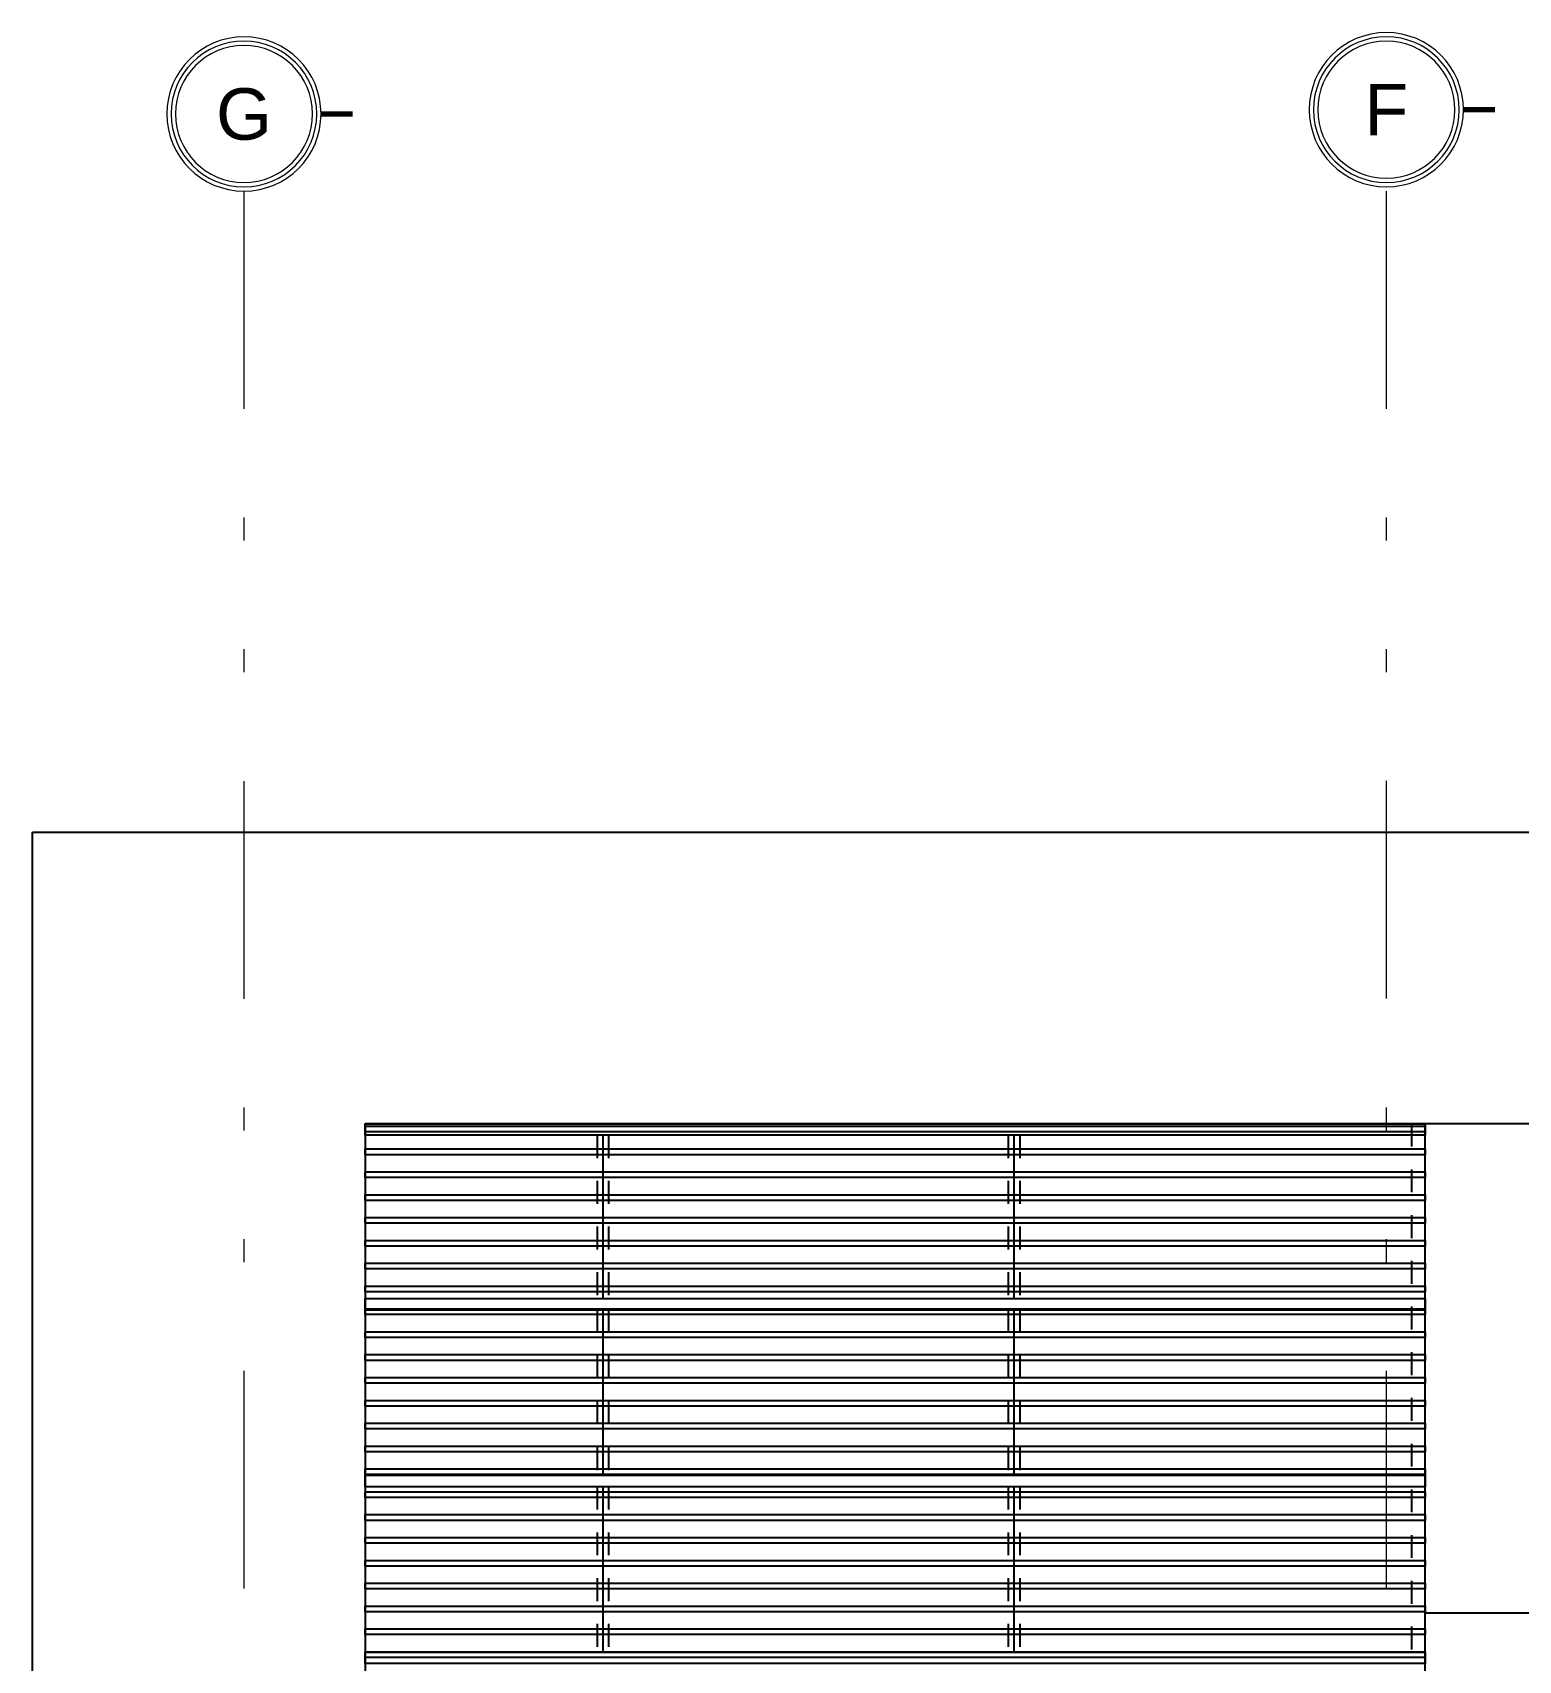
# Model space of a CAD drawing. Header units: millimetres. Extents: x 2056 to 4470, y 1400 to 3101.
# Drawn here: x 2080 to 2086.5, y 1477.82 to 1484.95 of the extents above; entities that cross this region are included whole.
import ezdxf
from ezdxf.enums import TextEntityAlignment as Align

# ---------------------------------------------------------------- set-up
doc = ezdxf.new("R2010")
doc.units = ezdxf.units.MM
doc.linetypes.add('DIVIDE', pattern=[31.75, 12.7, -6.35, 0, -6.35, 0, -6.35])
doc.linetypes.add('DOT', pattern=[0.25, 0, -0.25])
for name, color, linetype in [('A-253', 253, 'Continuous'), ('A-ANNO-DIMS-GRID', 195, 'Continuous'), ('A-ANNO-GLAZ', 124, 'Continuous'), ('A-GLAZ', 5, 'Continuous'), ('A-GRID-COLS', 75, 'DIVIDE'), ('A-PLAN-1', 5, 'Continuous'), ('A-PLAN-4', 2, 'Continuous')]:
    doc.layers.add(name, color=color, linetype=linetype)
doc.styles.add('ROMAN', font='arial.ttf')

# ---------------------------------------------------------------- blocks, each defined once
blk = doc.blocks.new('EJE LETRA')
at = {"const_width": 0.06}
blk.add_lwpolyline([(2.068, 0), (1.7, 0)], dxfattribs=at)
at = {"linetype": 'Continuous', "lineweight": 9}
for radius in [0.9, 0.85, 0.8]:
    blk.add_circle((0.8, 0), radius, dxfattribs=at)
at = {"lineweight": 9, "style": 'ROMAN'}
blk.add_attdef('A', (0.601, -0.273), '', height=0.6, dxfattribs=at)
blk = doc.blocks.new('PERSIANA FACH PPAL')
at = {"layer": 'A-253'}
for points in [[(1.1754, 9.425), (5.8156, 9.425), (5.8156, 9.4), (1.1754, 9.4)], [(1.1754, 9.325), (5.8156, 9.325), (5.8156, 9.3), (1.1754, 9.3)], [(1.1754, 9.225), (5.8156, 9.225), (5.8156, 9.2), (1.1754, 9.2)], [(1.1754, 9.125), (5.8156, 9.125), (5.8156, 9.1), (1.1754, 9.1)], [(1.1754, 9.025), (5.8156, 9.025), (5.8156, 9), (1.1754, 9)], [(1.1754, 8.925), (5.8156, 8.925), (5.8156, 8.9), (1.1754, 8.9)], [(1.1754, 8.925), (5.8156, 8.925), (5.8156, 8.9), (1.1754, 8.9)], [(1.1754, 8.825), (5.8156, 8.825), (5.8156, 8.8), (1.1754, 8.8)], [(1.1754, 8.725), (5.8156, 8.725), (5.8156, 8.7), (1.1754, 8.7)], [(1.1754, 8.625), (5.8156, 8.625), (5.8156, 8.6), (1.1754, 8.6)], [(1.1754, 8.525), (5.8156, 8.525), (5.8156, 8.5), (1.1754, 8.5)], [(1.1754, 8.425), (5.8156, 8.425), (5.8156, 8.4), (1.1754, 8.4)], [(1.1754, 8.325), (5.8156, 8.325), (5.8156, 8.3), (1.1754, 8.3)], [(1.1754, 8.225), (5.8156, 8.225), (5.8156, 8.2), (1.1754, 8.2)], [(1.1754, 8.125), (5.8156, 8.125), (5.8156, 8.1), (1.1754, 8.1)], [(1.1754, 8.025), (5.8156, 8.025), (5.8156, 8), (1.1754, 8)], [(1.1754, 7.925), (5.8156, 7.925), (5.8156, 7.9), (1.1754, 7.9)], [(1.1754, 7.925), (5.8156, 7.925), (5.8156, 7.9), (1.1754, 7.9)], [(1.1754, 7.825), (5.8156, 7.825), (5.8156, 7.8), (1.1754, 7.8)], [(1.1754, 7.725), (5.8156, 7.725), (5.8156, 7.7), (1.1754, 7.7)], [(1.1754, 7.625), (5.8156, 7.625), (5.8156, 7.6), (1.1754, 7.6)], [(1.1754, 7.525), (5.8156, 7.525), (5.8156, 7.5), (1.1754, 7.5)], [(1.1754, 7.425), (5.8156, 7.425), (5.8156, 7.4), (1.1754, 7.4)], [(1.1754, 7.325), (5.8156, 7.325), (5.8156, 7.3), (1.1754, 7.3)], [(1.1754, 7.225), (5.8156, 7.225), (5.8156, 7.2), (1.1754, 7.2)], [(1.1754, 7.125), (5.8156, 7.125), (5.8156, 7.1), (1.1754, 7.1)]]:
    blk.add_lwpolyline(points, close=True, dxfattribs=at)

msp = doc.modelspace()

# ---------------------------------------------------------------- linework, layer by layer
at = {"layer": 'A-ANNO-GLAZ', "linetype": 'DOT', "ltscale": 0.1, "elevation": 0}
for points in [[(2086.037, 1480.1722), (2086.037, 1471.5661)], [(2082.472, 1480.1222), (2082.472, 1479.4069)], [(2082.522, 1480.1222), (2082.522, 1479.4069)], [(2084.272, 1480.1222), (2084.272, 1479.4069)], [(2084.322, 1480.1222), (2084.322, 1479.4069)], [(2082.472, 1479.3569), (2082.472, 1478.6338)], [(2082.522, 1479.3569), (2082.522, 1478.6338)], [(2084.272, 1479.3569), (2084.272, 1478.6338)], [(2084.322, 1479.3569), (2084.322, 1478.6338)], [(2082.472, 1478.5838), (2082.472, 1477.8607)], [(2082.522, 1478.5838), (2082.522, 1477.8607)], [(2084.272, 1478.5838), (2084.272, 1477.8607)], [(2084.322, 1478.5838), (2084.322, 1477.8607)]]:
    msp.add_lwpolyline(points, dxfattribs=at)
at = {"layer": 'A-ANNO-GLAZ', "ltscale": 0.1, "elevation": 0}
for points in [[(2082.497, 1480.1222), (2082.497, 1479.4069)], [(2084.297, 1480.1222), (2084.297, 1479.4069)], [(2082.497, 1479.3569), (2082.497, 1478.6338)], [(2084.297, 1479.3569), (2084.297, 1478.6338)], [(2082.497, 1478.5838), (2082.497, 1477.8607)], [(2084.297, 1478.5838), (2084.297, 1477.8607)]]:
    msp.add_lwpolyline(points, dxfattribs=at)
at = {"layer": 'A-GLAZ', "elevation": 0}
for points in [[(2081.4567, 1480.1222), (2081.4567, 1480.1722), (2086.0969, 1480.1722), (2086.0969, 1480.1222)], [(2081.4568, 1479.3569), (2081.4568, 1479.4069), (2086.097, 1479.4069), (2086.097, 1479.3569)], [(2081.4568, 1478.5838), (2081.4568, 1478.6338), (2086.097, 1478.6338), (2086.097, 1478.5838)], [(2081.4568, 1477.8107), (2081.4568, 1477.8607), (2086.097, 1477.8607), (2086.097, 1477.8107)]]:
    msp.add_lwpolyline(points, close=True, dxfattribs=at)
at = {"layer": 'A-GRID-COLS', "lineweight": 9, "ltscale": 0.075, "elevation": 0}
for points in [[(2080.9267, 1484.253), (2080.9267, 1468.6562)], [(2085.9267, 1484.2532), (2085.9267, 1468.6564)]]:
    msp.add_lwpolyline(points, dxfattribs=at)
at = {"layer": 'A-PLAN-1'}
for points, elevation in [([(2081.4568, 1480.1722), (2081.4568, 1473.1722), (2080.0014, 1473.1722), (2080.0014, 1481.4473), (2080.0014, 1481.4473)], 0), ([(2080.0014, 1481.4473), (2114.0113, 1481.4473), (2114.0116, 1473.1722), (2114.0116, 1473.1722), (2114.0116, 1473.1722), (2114.0116, 1473.1722), (2114.0116, 1473.1722), (2114.0116, 1473.1722), (2086.097, 1473.1722)], 0), ([(2108.3213, 1480.1722), (2081.4568, 1480.1722)], 0), ([(2086.097, 1473.1722), (2086.097, 1478.0322)], 0.2289), ([(2086.097, 1478.0322), (2108.3213, 1478.0322)], 0)]:
    msp.add_lwpolyline(points, dxfattribs=dict(at, elevation=elevation))
at = {"layer": 'A-PLAN-4', "elevation": 0}
msp.add_lwpolyline([(2086.097, 1478.0322), (2086.097, 1480.1722)], dxfattribs=at)

# ---------------------------------------------------------------- block references
msp.add_blockref('PERSIANA FACH PPAL', (2080.2814, 1470.7368))
at = {"layer": 'A-ANNO-DIMS-GRID'}
ref = msp.add_blockref('EJE LETRA', (2080.6267, 1484.5905), dxfattribs=dict(at, xscale=-0.375, yscale=0.3749999850988388, zscale=0.375, rotation=180))
ref.add_attrib('A', 'G', dxfattribs={"layer": '0', "lineweight": 9, "height": 0.225, "style": 'ROMAN'}).set_placement((2080.9267, 1484.5905), align=Align.MIDDLE_CENTER)
ref = msp.add_blockref('EJE LETRA', (2085.6267, 1484.6093), dxfattribs=dict(at, xscale=-0.375, yscale=0.3749999850988388, zscale=0.375, rotation=180))
ref.add_attrib('A', 'F', dxfattribs={"layer": '0', "lineweight": 9, "height": 0.225, "style": 'ROMAN'}).set_placement((2085.9267, 1484.6093), align=Align.MIDDLE_CENTER)

doc.saveas('drawing.dxf')
